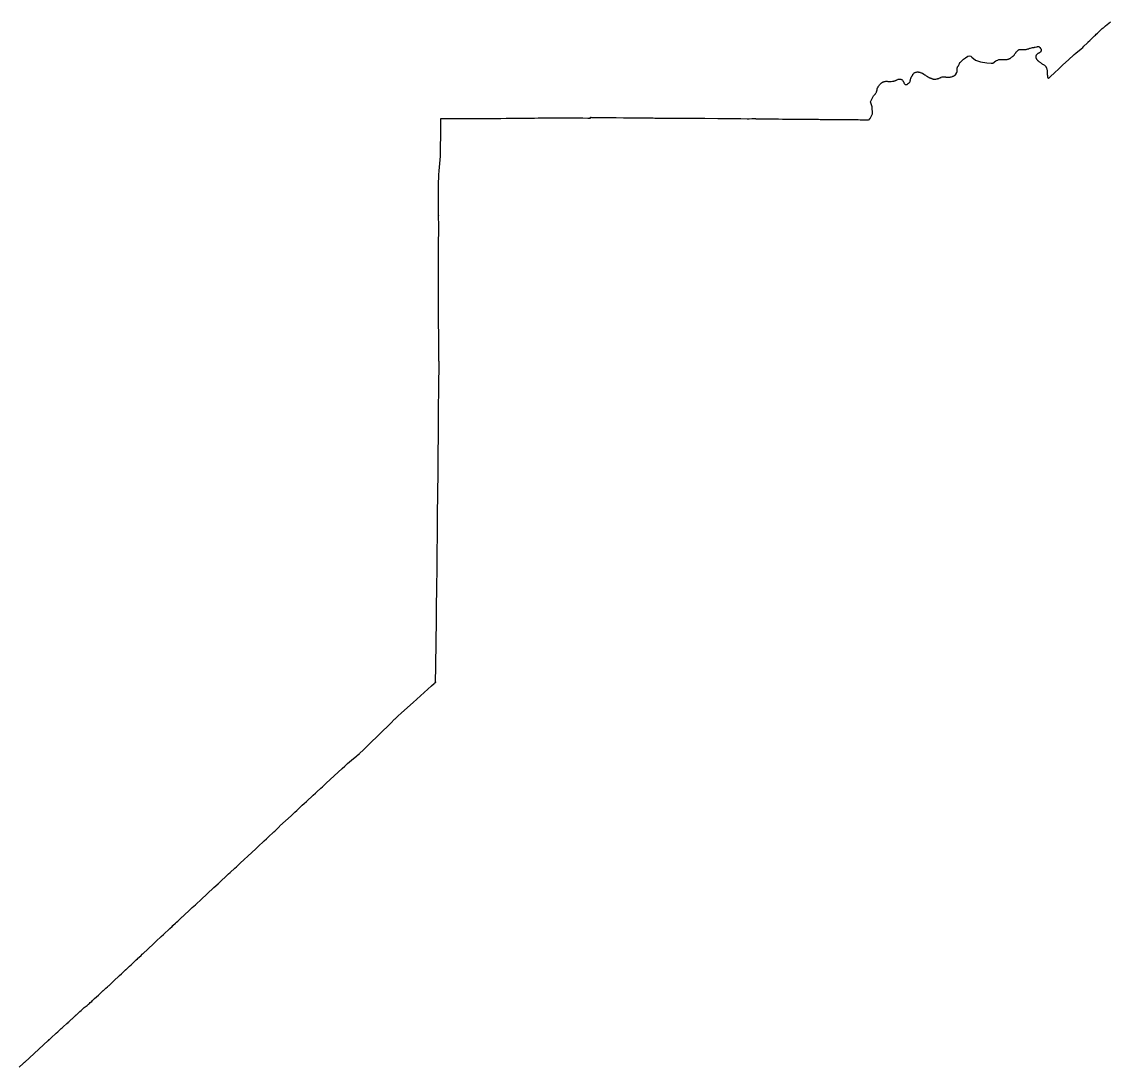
# Model space of a CAD drawing. Header units: metres. Extents: x 5999505 to 6749006, y 1851910 to 2460485.
# Drawn here: x 6219973 to 6374256, y 1896051 to 2044218 of the extents above; entities that cross this region are included whole.
import ezdxf

# ---------------------------------------------------------------- set-up
doc = ezdxf.new("R2010")
doc.units = ezdxf.units.M
doc.layers.add('COUNTY_BOUNDARY', color=40, linetype='Continuous')

msp = doc.modelspace()

# ---------------------------------------------------------------- linework, layer by layer
at = {"layer": 'COUNTY_BOUNDARY'}
msp.add_lwpolyline([(6219596.38, 1896051.3796), (6220175.6079, 1896585.0432), (6220219.862, 1896625.6505), (6220352.032, 1896747.4793), (6220395.994, 1896788.454), (6221062.1342, 1897396.4524), (6223059.7924, 1899220.5475), (6223725.5275, 1899828.9756), (6223761.3939, 1899861.3147), (6223868.1146, 1899959.0699), (6223903.3938, 1899991.7801), (6224143.1077, 1900208.8236), (6224861.054, 1900860.7088), (6225100.4624, 1901078.1281), (6225141.1116, 1901115.1449), (6225220.0453, 1901189.2064), (6225577.0533, 1901525.7411), (6225696.0543, 1901637.9204), (6225863.1439, 1901791.3986), (6226363.5149, 1902251.8497), (6226530.306, 1902405.6993), (6226569.4391, 1902439.8232), (6226685.96, 1902542.9344), (6226724.8017, 1902577.4262), (6226788.1364, 1902633.1089), (6226828.1772, 1902669.0427), (6226976.3955, 1902802.7266), (6227038.8554, 1902859.5123), (6227094.6999, 1902906.9102), (6227173.8462, 1902974.7855), (6227258.4543, 1903054.6108), (6227311.9763, 1903105.6773), (6227337.9811, 1903129.7632), (6227415.7164, 1903203.4809), (6227441.4298, 1903227.9344), (6227464.1399, 1903248.4187), (6227531.9913, 1903311.331), (6227554.41, 1903332.1828), (6227587.5814, 1903362.3737), (6227685.9265, 1903454.0527), (6227718.8063, 1903484.6111), (6227809.0664, 1903567.6481), (6228079.5606, 1903817.8561), (6228169.5273, 1903901.2617), (6228223.62, 1903950.8671), (6228384.715, 1904099.6973), (6228438.5158, 1904149.6705), (6228463.6149, 1904172.3116), (6228524.295, 1904229.1215), (6228538.0375, 1904241.3384), (6228562.5537, 1904264.7149), (6228574.2057, 1904275.1359), (6228609.1744, 1904307.4914), (6228620.5349, 1904318.2799), (6228739.7864, 1904428.6482), (6228826.1679, 1904509.1856), (6229119.8094, 1904717.9928), (6229248.5984, 1904810.0485), (6229263.8012, 1904820.7924), (6229293.3841, 1904847.7507), (6229424.2735, 1904967.8155), (6229467.6102, 1905008.0832), (6229571.011, 1905103.3499), (6229678.6043, 1905203.3009), (6229880.9215, 1905389.8839), (6229984.0279, 1905485.5196), (6230293.6091, 1905769.8776), (6230831.4796, 1906264.1898), (6231222.3156, 1906622.9717), (6231531.5763, 1906907.3466), (6231551.8908, 1906925.6776), (6231612.8375, 1906981.0343), (6231632.8603, 1906999.7327), (6231673.7926, 1907037.1193), (6231795.6981, 1907148.9258), (6231836.3385, 1907186.6801), (6231908.026, 1907250.6504), (6232122.2041, 1907442.9363), (6232175.6795, 1907491.4639), (6232192.7249, 1907508.3769), (6232210.9652, 1907526.3683), (6232265.3903, 1907580.346), (6232274.0671, 1907589.347), (6232283.6305, 1907598.3374), (6232346.0862, 1907656.591), (6232533.4514, 1907831.3519), (6232595.6145, 1907889.9732), (6232970.9489, 1908241.3131), (6233816.324, 1909033.5646), (6234096.0098, 1909295.3725), (6234471.0159, 1909647.0996), (6234509.2599, 1909682.701), (6234623.9954, 1909789.8691), (6234661.9475, 1909825.8381), (6234682.8572, 1909844.8924), (6234744.7076, 1909902.7939), (6234765.3301, 1909922.5798), (6234845.7002, 1909997.3791), (6235085.9301, 1910222.5166), (6235166.0073, 1910297.6841), (6235243.091, 1910369.61), (6235474.3484, 1910586.1163), (6235551.1392, 1910658.4102), (6235714.868, 1910811.6197), (6236206.0522, 1911271.9819), (6236369.4824, 1911425.5626), (6236382.3275, 1911437.4293), (6236874.0891, 1911898.5244), (6237047.9719, 1912062.183), (6237089.1978, 1912100.6659), (6237136.4044, 1912145.2697), (6238652.3918, 1913558.0077), (6238730.3486, 1913630.2967), (6238963.6381, 1913848.2642), (6239041.3017, 1913920.9214), (6239183.7733, 1914053.2767), (6239610.3104, 1914451.8126), (6239752.4851, 1914584.5381), (6240057.1342, 1914868.328), (6240970.4663, 1915720.8164), (6241274.7998, 1916004.9866), (6241401.7219, 1916122.9659), (6241781.6079, 1916478.0089), (6241908.2343, 1916596.3578), (6242071.5871, 1916748.5154), (6242561.639, 1917205.3572), (6242724.6933, 1917357.8858), (6242805.9203, 1917433.7897), (6242979.0992, 1917593.4872), (6243743.162, 1918298.8387), (6243997.547, 1918534.0852), (6244146.2297, 1918671.128), (6244591.974, 1919082.2645), (6244740.3597, 1919219.6778), (6245359.842, 1919791.621), (6247217.2578, 1921507.9058), (6247787.3953, 1922034.9403), (6247824.4085, 1922069.1165), (6247836.054, 1922080.2735), (6247844.1147, 1922087.8295), (6247899.0409, 1922138.9185), (6248128.5855, 1922351.5403), (6249005.8553, 1923165.726), (6249298.0732, 1923437.3722), (6249518.3477, 1923641.7337), (6250178.5614, 1924254.8346), (6250398.5319, 1924459.5701), (6250947.3843, 1924969.0615), (6252593.836, 1926498.692), (6253142.3189, 1927008.593), (6253444.2994, 1927288.9122), (6254349.6186, 1928130.2597), (6254651.284, 1928410.9591), (6254916.5304, 1928656.7416), (6255711.3721, 1929395.5701), (6255833.1031, 1929508.9356), (6255971.9495, 1929648.3296), (6256503.1182, 1930179.9608), (6256566.7186, 1930244.079), (6258142.9631, 1931700.5125), (6258690.0222, 1932206.5294), (6258952.1913, 1932447.2851), (6259738.0961, 1933171.0291), (6259999.9558, 1933412.1615), (6260319.9722, 1933707.2871), (6261279.6935, 1934593.4169), (6261599.3918, 1934888.9242), (6261795.9128, 1935069.9665), (6262385.1773, 1935614.1976), (6262581.4011, 1935795.9766), (6263139.0239, 1936310.704), (6264811.1813, 1937854.9577), (6265368.4322, 1938370.096), (6265770.9186, 1938741.2365), (6266140.6115, 1939083.2358), (6267011.6515, 1939795.3688), (6267430.3336, 1940137.9678), (6267528.5942, 1940217.7688), (6267818.3269, 1940454.6785), (6267822.2025, 1940458.279), (6267914.0754, 1940548.7055), (6268362.3764, 1940988.2145), (6269706.3109, 1942306.793), (6270154.2653, 1942746.6973), (6270686.8943, 1943269.1087), (6272284.074, 1944836.4086), (6272816.3335, 1945359.2269), (6272906.9755, 1945447.8614), (6273178.6105, 1945714.4979), (6273210.8175, 1945746.5714), (6273270.9952, 1945800.5675), (6273814.6626, 1946287.6108), (6275445.5673, 1947750.2588), (6275988.8722, 1948238.0748), (6278068.9563, 1950102.9993), (6278444.5113, 1950441.093), (6278585.0763, 1950567.1083), (6278671.8787, 1950570.2462), (6278669.033, 1950580.8323), (6278640.7012, 1950640.0924), (6278636.4163, 1950654.3332), (6278631.1836, 1950691.8834), (6278626.9458, 1950888.1522), (6278632.2087, 1951296.9352), (6278649.9905, 1952161.3919), (6278656.3606, 1952740.1781), (6278662.2269, 1953032.093), (6278677.6861, 1953604.9635), (6278686.4238, 1954184.4546), (6278702.8524, 1955061.3028), (6278710.4486, 1955674.2985), (6278716.3448, 1955910.1484), (6278734.744, 1957073.1259), (6278752.5386, 1958559.7559), (6278751.9232, 1958734.5092), (6278760.9629, 1959639.8284), (6278774.1318, 1960574.595), (6278780.3634, 1960932.7646), (6278781.4746, 1961103.1323), (6278780.2812, 1961220.0064), (6278778.7275, 1961330.331), (6278804.4001, 1963871.9203), (6278846.1385, 1966988.5605), (6278858.6209, 1967972.8465), (6278861.8206, 1969268.1299), (6278871.7733, 1969999.0577), (6278876.9095, 1970483.9306), (6278885.0101, 1970911.253), (6278896.5286, 1972271.6206), (6278899.1943, 1973129.3133), (6278909.1029, 1973619.5997), (6278918.0338, 1974248.2379), (6278920.9285, 1974922.0794), (6278922.7443, 1975428.8295), (6278946.6405, 1976227.3333), (6278944.18, 1976955.4729), (6278940.4002, 1977315.1997), (6278938.3916, 1977527.4653), (6278938.3222, 1977550.0378), (6278933.9159, 1977699.3453), (6278935.0063, 1977808.5518), (6278946.1188, 1978330.8635), (6278949.3535, 1978389.0806), (6278950.82, 1978417.8266), (6278951.7882, 1978426.19), (6278961.8326, 1978516.7403), (6278968.7994, 1978742.0224), (6278973.9937, 1978966.9584), (6278976.4224, 1979416.9095), (6278990.0281, 1980927.2496), (6279002.7017, 1981635.5798), (6279002.2622, 1981857.2954), (6279002.25, 1981944.6695), (6279012.3627, 1982573.6605), (6279012.4573, 1982848.8874), (6279011.6416, 1982885.3014), (6279002.0405, 1982957.1166), (6278995.9691, 1983057.6574), (6279019.9909, 1985492.966), (6279039.4617, 1987502.0089), (6279037.3092, 1987699.7141), (6279036.6243, 1987778.7216), (6279042.9057, 1988024.0341), (6279038.1017, 1988133.2996), (6279103.8668, 1993420.9569), (6279123.211, 1994886.0999), (6279127.9689, 1995333.1166), (6279129.399, 1995712.4518), (6279122.056, 1996039.4499), (6279121.8886, 1996052.1937), (6279118.0654, 1996082.4488), (6279112.5947, 1996095.2455), (6279104.4465, 1996105.5204), (6279098.5938, 1996109.5834), (6279111.9715, 1998658.9547), (6279111.8187, 1998673.1546), (6279111.5605, 1998676.7978), (6279099.2633, 1999481.1271), (6279062.3899, 2001895.208), (6279049.8064, 2002699.9048), (6279046.2207, 2002930.7544), (6279035.4716, 2003624.0308), (6279031.8899, 2003855.2444), (6279030.0137, 2003991.7852), (6279023.5016, 2004401.4173), (6279021.3344, 2004538.3254), (6279026.8476, 2004677.3412), (6279039.5936, 2005009.6002), (6279042.8084, 2005095.4861), (6279047.7357, 2005234.8715), (6279044.5722, 2005242.5486), (6279034.496, 2005265.9489), (6279031.0416, 2005273.9928), (6279031.6345, 2005333.3286), (6279033.4167, 2005511.6999), (6279034.0132, 2005571.3996), (6279044.3766, 2005576.7571), (6279047.2371, 2006659.0779), (6279054.9468, 2009906.7783), (6279057.5193, 2010989.4672), (6279058.3098, 2011304.3711), (6279060.6893, 2012249.8116), (6279061.484, 2012565.0798), (6279062.803, 2013050.7228), (6279066.4706, 2014508.0194), (6279066.8495, 2014604.8558), (6279067.4997, 2014994.0297), (6279068.1736, 2015179.3298), (6279069.3195, 2015735.9667), (6279069.7028, 2015921.6338), (6279066.5332, 2015928.5825), (6279061.1186, 2016093.9202), (6279044.9114, 2016564.0843), (6279043.9923, 2016589.9417), (6279037.9929, 2016755.6493), (6279042.8851, 2016744.3144), (6279057.5731, 2016711.4022), (6279062.4691, 2016700.4315), (6279058.4539, 2017565.4795), (6279045.5405, 2020161.7257), (6279041.2375, 2021027.1415), (6279047.5144, 2021331.0696), (6279066.6384, 2022242.8513), (6279072.6241, 2022547.1465), (6279123.1838, 2023069.797), (6279274.2642, 2024637.7549), (6279324.5266, 2025160.7731), (6279328.2255, 2025737.4092), (6279328.6111, 2025805.4847), (6279343.2845, 2027038.7783), (6279349.635, 2027468.3075), (6279351.2273, 2027598.2614), (6279353.4636, 2027851.6259), (6279355.398, 2028045.2874), (6279359.1796, 2028453.3628), (6279359.7071, 2028535.6354), (6279363.9135, 2029398.7836), (6279371.711, 2029973.195), (6279371.7477, 2030006.3245), (6279371.0704, 2030262.6307), (6279372.1436, 2030458.485), (6279378.4073, 2030496.2851), (6279419.6097, 2030496.2377), (6279542.6251, 2030495.7375), (6279583.5369, 2030496.0572), (6279592.9537, 2030495.9632), (6279620.3215, 2030495.6901), (6279629.4477, 2030495.9631), (6280351.0814, 2030495.324), (6282515.6908, 2030493.8843), (6283237.0329, 2030493.6858), (6283246.45, 2030493.5931), (6283273.8178, 2030493.3235), (6283282.9439, 2030493.5976), (6283292.0665, 2030493.5078), (6283318.5514, 2030493.2469), (6283327.3833, 2030493.524), (6283599.6117, 2030493.0285), (6284415.4239, 2030492.6589), (6284571.9974, 2030492.9436), (6284687.3719, 2030493.6332), (6284695.0231, 2030493.5582), (6284717.3918, 2030493.703), (6284724.7524, 2030493.9949), (6284749.4716, 2030493.7527), (6284823.0553, 2030494.488), (6284847.4838, 2030494.6128), (6285607.7163, 2030498.8268), (6285791.9624, 2030499.9401), (6287887.4143, 2030530.1681), (6288647.1229, 2030541.386), (6288655.0683, 2030541.3092), (6288678.6176, 2030541.8099), (6288686.2723, 2030542.1), (6288693.0406, 2030542.0346), (6288713.3493, 2030542.2025), (6288719.8269, 2030542.504), (6288820.2001, 2030544.0831), (6288827.557, 2030544.0121), (6289149.8428, 2030546.3636), (6289257.2749, 2030547.5124), (6289323.2001, 2030547.6051), (6289520.1063, 2030549.3488), (6289539.8263, 2030549.523), (6289562.7834, 2030549.6662), (6289585.7407, 2030549.8093), (6289608.109, 2030549.958), (6289630.7753, 2030550.4679), (6289667.8578, 2030550.475), (6289914.2096, 2030552.474), (6289996.327, 2030553.1407), (6290523.4711, 2030557.9079), (6292104.6182, 2030573.3638), (6292631.4705, 2030578.5374), (6292641.185, 2030578.809), (6292648.2477, 2030578.7418), (6293179.5413, 2030586.7957), (6294772.8423, 2030612.115), (6295303.8434, 2030620.5759), (6295810.895, 2030617.2578), (6297331.1807, 2030608.8226), (6297837.9413, 2030605.9076), (6297898.5625, 2030605.3418), (6298080.4319, 2030604.373), (6298140.7619, 2030604.1745), (6298312.6126, 2030601.8445), (6298828.1745, 2030595.9529), (6298999.7344, 2030593.9939), (6299304.5947, 2030590.0701), (6299501.1679, 2030587.8819), (6300203.2949, 2030579.557), (6300218.5938, 2030579.0515), (6300268.9052, 2030577.494), (6300398.9923, 2030578.1116), (6300493.4313, 2030574.6901), (6300523.1668, 2030575.8715), (6300536.1185, 2030576.1159), (6300571.1575, 2030577.9767), (6300574.9729, 2030576.8493), (6300587.6034, 2030574.1841), (6300589.2597, 2030594.1921), (6300593.0583, 2030654.9549), (6300594.1293, 2030675.3324), (6300622.9618, 2030674.3379), (6300709.4653, 2030672.0827), (6300738.0067, 2030671.4551), (6301177.2932, 2030660.1217), (6301706.6147, 2030646.5104), (6302495.2844, 2030640.3592), (6302934.3542, 2030637.4286), (6302991.738, 2030636.9033), (6303163.5983, 2030635.6949), (6303220.6912, 2030635.5368), (6303233.0508, 2030635.4238), (6303269.8354, 2030635.0874), (6303281.9041, 2030635.3411), (6303779.2437, 2030632.2548), (6304212.4314, 2030629.7615), (6305270.321, 2030616.504), (6305767.3403, 2030610.5429), (6305779.4024, 2030610.0697), (6305815.0096, 2030609.7473), (6305826.7807, 2030609.6407), (6305833.8435, 2030609.5768), (6305854.1484, 2030609.393), (6305860.9169, 2030609.3317), (6305947.434, 2030608.5488), (6306388.8552, 2030605.2863), (6307969.1487, 2030594.333), (6307972.6801, 2030594.3013), (6308500.3275, 2030590.662), (6308667.1661, 2030587.3478), (6308741.6147, 2030586.3174), (6309088.0073, 2030586.4961), (6309167.7498, 2030585.0553), (6309334.595, 2030582.473), (6309488.1974, 2030580.0099), (6309698.3108, 2030578.1359), (6309761.2861, 2030577.5745), (6310202.0898, 2030571.1004), (6310789.479, 2030567.3366), (6311039.0321, 2030565.8505), (6311152.885, 2030561.2005), (6311708.5183, 2030560.6496), (6313374.8416, 2030560.5236), (6313930.1835, 2030560.383), (6314373.3963, 2030560.1418), (6314727.4398, 2030560.3228), (6315702.9611, 2030551.088), (6316145.848, 2030547.237), (6316154.9706, 2030547.1578), (6316182.3383, 2030546.92), (6316191.4609, 2030546.8408), (6316587.8044, 2030537.9402), (6316808.2179, 2030536.0297), (6318657.7496, 2030520.0662), (6319274.2637, 2030515.136), (6319713.6196, 2030511.3712), (6321031.6879, 2030500.1179), (6321471.0441, 2030496.3805), (6321875.9575, 2030491.486), (6322790.5536, 2030481.5564), (6323089.8708, 2030483.3968), (6323478.072, 2030485.9473), (6323494.2604, 2030486.1749), (6323573.139, 2030486.9667), (6323809.7842, 2030490.435), (6323857.175, 2030491.4923), (6323888.3624, 2030490.5018), (6323911.0157, 2030489.5832), (6323946.3197, 2030488.1938), (6323978.6842, 2030487.1935), (6324001.046, 2030486.6414), (6324030.759, 2030485.2995), (6324119.3182, 2030482.3708), (6324148.7398, 2030481.3951), (6324166.9788, 2030480.5138), (6324179.9272, 2030480.405), (6324205.2351, 2030480.1923), (6324213.769, 2030480.1206), (6324280.8736, 2030480.649), (6324305.8932, 2030481.1672), (6324321.1956, 2030481.0387), (6324365.935, 2030481.7551), (6324380.9462, 2030481.9931), (6324404.1941, 2030481.798), (6324436.2766, 2030482.2567), (6324473.9381, 2030481.2125), (6324496.8917, 2030481.0199), (6324949.7484, 2030472.8546), (6325136.6026, 2030469.834), (6325266.9797, 2030470.1993), (6325696.6007, 2030463.6964), (6326307.5216, 2030458.6022), (6326440.8324, 2030457.8567), (6326760.0665, 2030448.2843), (6327221.7585, 2030440.8102), (6327815.0321, 2030436.9872), (6328354.4558, 2030433.9851), (6328827.9311, 2030427.8962), (6329583.0611, 2030423.1413), (6330979.3935, 2030409.5249), (6330995.2846, 2030409.3952), (6332034.0874, 2030400.9358), (6332252.1446, 2030398.8008), (6332905.1399, 2030392.4157), (6333122.9059, 2030390.6539), (6333437.4838, 2030387.3837), (6334381.2268, 2030378.6862), (6334695.5134, 2030375.7965), (6334854.7152, 2030374.1543), (6335109.8519, 2030371.7439), (6335332.0294, 2030369.5997), (6335490.9402, 2030368.3276), (6335692.5181, 2030366.3508), (6335856.7257, 2030365.0384), (6336953.2174, 2030357.3913), (6337318.7175, 2030355.2156), (6337328.426, 2030354.7745), (6337356.9679, 2030354.1839), (6337366.385, 2030354.1092), (6337393.1613, 2030353.5327), (6337658.0126, 2030351.4322), (6338532.9039, 2030344.5113), (6338824.2401, 2030342.2127), (6338994.0393, 2030340.8744), (6339067.3175, 2030340.6611), (6339712.9974, 2030339.5874), (6339796.5497, 2030336.0191), (6339813.6152, 2030335.5211), (6339911.8044, 2030322.0084), (6340009.3279, 2030298.6721), (6340036.0418, 2030290.0894), (6340079.1861, 2030350.1841), (6340149.1178, 2030448.659), (6340173.7453, 2030474.3137), (6340195.1501, 2030501.8142), (6340215.9094, 2030522.0385), (6340239.3397, 2030545.1544), (6340256.5078, 2030557.7619), (6340268.3701, 2030569.3189), (6340272.2241, 2030572.929), (6340289.8033, 2030600.4597), (6340296.6884, 2030615.3319), (6340465.2409, 2030981.3436), (6340556.846, 2031179.7648), (6340534.0496, 2032177.8178), (6340269.1861, 2032889.799), (6340723.73, 2033742.1353), (6340740.0612, 2033760.9384), (6340796.3999, 2033815.8343), (6340813.914, 2033835.3564), (6340842.0803, 2033862.4404), (6340904.6946, 2033929.6656), (6340942.0589, 2033966.5073), (6340976.5009, 2034005.9203), (6340991.9663, 2034026.9146), (6341005.969, 2034049.0126), (6341045.8036, 2034100.7617), (6341091.736, 2034179.7669), (6341120.1491, 2034238.5221), (6341133.9681, 2034274.8198), (6341181.7272, 2034437.1797), (6341189.6758, 2034475.3437), (6341193.5973, 2034487.6909), (6341199.7235, 2034518.5877), (6341211.0645, 2034576.748), (6341228.1534, 2034692.7485), (6341239.3694, 2034734.8914), (6341241.1972, 2034742.8863), (6341261.1022, 2034804.9845), (6341266.7836, 2034816.5899), (6341274.6267, 2034841.2846), (6341291.9674, 2034876.4626), (6341311.0652, 2034910.535), (6341340.9424, 2034968.5508), (6341385.2879, 2035033.0069), (6341412.7061, 2035077.572), (6341450.1962, 2035130.7958), (6341484.9303, 2035170.2073), (6341559.216, 2035263.1907), (6341574.669, 2035282.7294), (6341601.3764, 2035311.6458), (6341696.2743, 2035406.6534), (6341841.8808, 2035552.2345), (6341861.7298, 2035569.5548), (6341914.1191, 2035609.1934), (6341936.2961, 2035623.2192), (6341988.5862, 2035650.1166), (6342034.3917, 2035675.6086), (6342083.7079, 2035698.5248), (6342094.9253, 2035703.1702), (6342120.5935, 2035712.0723), (6342158.6698, 2035727.4308), (6342197.3147, 2035740.2366), (6342342.9492, 2035776.2394), (6342438.0762, 2035787.515), (6342465.1475, 2035787.6692), (6342498.9999, 2035789.591), (6342517.8303, 2035789.4449), (6342630.1752, 2035782.3849), (6342734.5535, 2035772.4744), (6342769.2605, 2035770.7494), (6342861.3353, 2035767.8519), (6342913.9758, 2035764.1679), (6342940.1615, 2035763.9652), (6342992.8076, 2035761.0094), (6343032.5251, 2035760.3379), (6343138.182, 2035763.5252), (6343217.3671, 2035768.0098), (6343401.9655, 2035782.2376), (6343428.1824, 2035786.0397), (6343504.8375, 2035805.8349), (6343543.4481, 2035814.2741), (6343569.6647, 2035818.0765), (6343608.281, 2035827.2439), (6343735.3742, 2035863.0329), (6343822.1194, 2035894.0369), (6343846.6183, 2035904.0414), (6343894.1676, 2035926.9744), (6343951.2045, 2035959.2998), (6343975.1234, 2035970.4013), (6343997.5936, 2035984.4262), (6344009.9844, 2035988.6997), (6344136.4599, 2036059.0804), (6344174.218, 2036071.5316), (6344225.7961, 2036082.7846), (6344274.9756, 2036088.2309), (6344304.7226, 2036092.0067), (6344397.3988, 2036090.93), (6344450.0333, 2036086.5207), (6344527.2786, 2036068.4523), (6344566.3594, 2036061.5991), (6344604.2298, 2036050.3864), (6344617.1588, 2036048.1028), (6344668.2468, 2036033.8764), (6344679.6737, 2036027.5997), (6344704.0159, 2036017.2192), (6344750.9094, 2035993.1955), (6344770.488, 2035975.5708), (6344795.5619, 2035945.5256), (6344845.584, 2035869.0545), (6344858.3566, 2035846.3848), (6344863.2661, 2035834.3334), (6344876.333, 2035811.6618), (6344898.4482, 2035779.4552), (6344939.4253, 2035712.8829), (6344954.5629, 2035691.6517), (6344982.1737, 2035647.0251), (6344998.1995, 2035626.5153), (6345000.7192, 2035609.7495), (6345006.7053, 2035584.5837), (6345015.0481, 2035559.7641), (6345049.525, 2035489.601), (6345068.3874, 2035455.2354), (6345082.9339, 2035433.6446), (6345100.4369, 2035413.8516), (6345131.1439, 2035389.2247), (6345152.8022, 2035374.1325), (6345198.2064, 2035347.5726), (6345235.1704, 2035333.0911), (6345260.718, 2035326.3427), (6345326.5829, 2035320.3774), (6345353.0607, 2035319.8108), (6345392.5289, 2035324.9693), (6345431.1452, 2035334.1394), (6345455.061, 2035344.8779), (6345478.1111, 2035357.8077), (6345499.1235, 2035373.6651), (6345548.5936, 2035416.9735), (6345574.1254, 2035446.6306), (6345609.902, 2035469.2924), (6345656.2903, 2035494.4217), (6345711.8802, 2035530.0382), (6345763.6811, 2035570.4167), (6345782.9418, 2035588.1082), (6345833.4217, 2035648.1555), (6345840.8605, 2035659.0203), (6345874.9415, 2035729.3867), (6345900.8088, 2035803.0922), (6345920.5115, 2035878.6652), (6345938.4515, 2035954.6157), (6345948.5498, 2036005.5064), (6345965.801, 2036068.3563), (6345996.7784, 2036194.8108), (6346012.1613, 2036244.2049), (6346030.1895, 2036293.2148), (6346046.3493, 2036328.7687), (6346055.0706, 2036353.4579), (6346094.2433, 2036435.7997), (6346120.4785, 2036480.7423), (6346142.5005, 2036513.3391), (6346162.7653, 2036547.0417), (6346213.0732, 2036623.4738), (6346230.1126, 2036658.6572), (6346262.3205, 2036715.2041), (6346273.0953, 2036739.1497), (6346298.159, 2036784.8294), (6346312.1561, 2036806.9302), (6346336.8364, 2036840.9631), (6346353.4676, 2036861.2235), (6346427.8831, 2036935.2879), (6346458.6695, 2036959.8092), (6346513.6697, 2036995.7957), (6346545.0389, 2037019.5844), (6346580.1939, 2037038.2477), (6346586.9775, 2037040.3805), (6346679.9054, 2037072.8022), (6346730.623, 2037087.3428), (6346782.7726, 2037096.7754), (6346874.6515, 2037107.3626), (6346914.3807, 2037108.5167), (6346954.0824, 2037106.0308), (6346993.4704, 2037100.9988), (6347019.938, 2037099.3414), (6347059.0235, 2037093.2198), (6347151.0334, 2037082.3274), (6347255.3477, 2037064.4253), (6347318.7643, 2037046.4693), (6347469.9235, 2036997.9961), (6347519.2128, 2036979.4197), (6347606.6667, 2036949.6326), (6347618.3853, 2036942.9908), (6347643.0302, 2036933.7027), (6347677.3067, 2036914.1482), (6347710.6896, 2036893.1444), (6347829.522, 2036810.6964), (6347954.1651, 2036718.3757), (6347977.5729, 2036701.0881), (6348073.5571, 2036631.92), (6348172.5172, 2036567.0987), (6348248.6253, 2036515.192), (6348293.434, 2036487.5495), (6348303.6711, 2036479.4628), (6348337.9457, 2036459.5451), (6348384.5446, 2036435.1658), (6348498.2087, 2036369.1423), (6348556.2331, 2036338.124), (6348601.9359, 2036311.9315), (6348650.9247, 2036292.2673), (6348685.5024, 2036273.4397), (6348722.4721, 2036259.6912), (6348757.9409, 2036241.9491), (6348855.622, 2036202.2596), (6348940.3769, 2036165.2159), (6348961.5086, 2036158.1397), (6349002.8894, 2036143.9943), (6349091.557, 2036118.5712), (6349143.2521, 2036106.5327), (6349195.2548, 2036096.312), (6349233.4323, 2036086.5596), (6349273.119, 2036081.8927), (6349338.9884, 2036076.6648), (6349377.768, 2036068.7284), (6349402.4142, 2036059.4419), (6349423.6308, 2036063.6511), (6349431.8798, 2036065.0455), (6349438.6606, 2036066.8146), (6349456.0358, 2036068.8687), (6349463.9906, 2036070.2651), (6349478.127, 2036071.9793), (6349504.062, 2036077.6092), (6349517.0184, 2036078.9683), (6349672.8874, 2036108.0149), (6349710.3513, 2036120.8399), (6349761.6491, 2036134.2893), (6349786.1402, 2036143.571), (6349836.5746, 2036159.5753), (6349874.9048, 2036170.2097), (6349924.1785, 2036188.4071), (6349948.0972, 2036199.8775), (6349972.8826, 2036209.1574), (6350021.2925, 2036229.9099), (6350083.5414, 2036252.015), (6350169.1287, 2036286.6875), (6350217.5437, 2036308.1684), (6350275.153, 2036339.4102), (6350291.0817, 2036344.752), (6350300.2296, 2036348.3239), (6350312.0419, 2036354.0605), (6350410.8874, 2036391.1829), (6350423.563, 2036394.3648), (6350528.1405, 2036411.0578), (6350593.8049, 2036417.8482), (6350673.2542, 2036418.7109), (6350752.6651, 2036414.4777), (6350857.9156, 2036403.1346), (6350896.6952, 2036395.2001), (6350975.1667, 2036383.3293), (6351106.8859, 2036370.3337), (6351127.1409, 2036363.9937), (6351153.2935, 2036359.4303), (6351192.6887, 2036355.1322), (6351245.6313, 2036352.5537), (6351430.4969, 2036364.2835), (6351509.4118, 2036372.4338), (6351588.0542, 2036383.4988), (6351678.2438, 2036404.3074), (6351779.9648, 2036432.6761), (6351877.9415, 2036471.9944), (6351901.8622, 2036483.8305), (6351929.2836, 2036491.6364), (6351980.5689, 2036503.6334), (6352042.2408, 2036527.5677), (6352102.4659, 2036554.7889), (6352125.2175, 2036567.7262), (6352161.2359, 2036584.2055), (6352183.9902, 2036597.5068), (6352238.9838, 2036633.5046), (6352269.4766, 2036658.7625), (6352286.6865, 2036678.2939), (6352323.1553, 2036715.8854), (6352401.315, 2036820.8823), (6352429.0058, 2036865.0916), (6352440.9465, 2036888.3029), (6352506.7266, 2037030.161), (6352521.1183, 2037066.4598), (6352545.793, 2037140.5444), (6352566.6483, 2037215.3852), (6352576.2455, 2037279.7518), (6352578.2019, 2037305.5854), (6352577.4165, 2037318.6969), (6352568.5762, 2037356.6242), (6352558.6562, 2037407.665), (6352550.6894, 2037523.8574), (6352550.0923, 2037562.4515), (6352559.4896, 2037639.5615), (6352568.5959, 2037677.3558), (6352594.4415, 2037750.7036), (6352604.3305, 2037775.022), (6352629.0886, 2037820.7098), (6352705.7788, 2037926.4464), (6352732.2936, 2037971.029), (6352754.6009, 2038003.6289), (6352766.8327, 2038026.4741), (6352776.7188, 2038050.4284), (6352796.0947, 2038084.5064), (6352832.6139, 2038169.0611), (6352842.4918, 2038191.9236), (6352851.5007, 2038216.6127), (6352858.7442, 2038241.3148), (6352874.6031, 2038277.239), (6352885.3395, 2038296.8186), (6352899.0689, 2038323.2932), (6352931.2616, 2038379.8477), (6352960.1239, 2038423.6851), (6353025.4517, 2038505.1148), (6353060.1624, 2038544.1766), (6353123.0287, 2038611.0625), (6353160.3709, 2038647.9205), (6353215.753, 2038697.3873), (6353247.1198, 2038721.9117), (6353465.5264, 2038895.7755), (6353721.4295, 2039127.978), (6354055.3086, 2039322.476), (6354314.6887, 2039388.2854), (6354493.1101, 2039326.5436), (6354660.6543, 2039185.5185), (6355146.7619, 2038794.6075), (6355855.5307, 2038555.7126), (6356760.6518, 2038411.8857), (6357366.6375, 2038359.0781), (6357516.4408, 2038366.0047), (6357614.4658, 2038373.3057), (6358019.7045, 2038674.3672), (6358145.6159, 2038713.87), (6358329.4344, 2038787.1776), (6358389.9374, 2038813.6821), (6358472.0287, 2038855.6858), (6358495.9341, 2038866.0716), (6358533.3879, 2038878.5442), (6358623.1289, 2038879.7192), (6358649.6009, 2038878.8009), (6358860.2644, 2038880.5646), (6359255.8432, 2038862.8018), (6359374.3552, 2038855.4), (6359426.984, 2038850.6545), (6359505.8348, 2038851.1823), (6359571.7544, 2038853.6231), (6359610.9286, 2038859.896), (6359661.9196, 2038873.0013), (6359724.1527, 2038894.7639), (6359778.3875, 2038908.9382), (6359788.1141, 2038911.4173), (6359850.352, 2038933.908), (6359898.7446, 2038953.9494), (6359934.4636, 2038970.8047), (6359979.326, 2038990.8715), (6360013.5923, 2039010.2858), (6360060.8339, 2039033.9762), (6360127.0386, 2039076.4624), (6360158.6853, 2039099.9002), (6360280.0237, 2039200.242), (6360332.6718, 2039239.5487), (6360381.8179, 2039282.8849), (6360414.9197, 2039304.1284), (6360436.2126, 2039319.631), (6360447.73, 2039325.7377), (6360503.2907, 2039361.0194), (6360524.8753, 2039376.1561), (6360544.999, 2039392.7593), (6360638.3276, 2039484.9288), (6360686.1368, 2039547.2058), (6360709.0167, 2039579.0799), (6360757.2282, 2039656.6447), (6360810.2345, 2039746.553), (6360865.5834, 2039834.9888), (6360877.5059, 2039856.7472), (6360912.571, 2039906.0093), (6360938.1265, 2039941.8691), (6360954.1594, 2039962.5065), (6361097.3438, 2040115.8482), (6361172.8781, 2040188.4869), (6361203.3565, 2040213.3905), (6361235.8762, 2040235.7312), (6361259.4953, 2040247.5773), (6361296.6597, 2040261.1479), (6361334.9747, 2040271.0695), (6361399.4999, 2040284.8101), (6361425.7073, 2040288.265), (6361481.9205, 2040291.5073), (6361531.3678, 2040294.7973), (6361597.2684, 2040295.0586), (6361703.1354, 2040289.2126), (6361901.0305, 2040275.7988), (6361927.2175, 2040276.3417), (6362124.6991, 2040287.6882), (6362164.1443, 2040291.05), (6362321.3858, 2040311.4194), (6362452.4399, 2040331.246), (6362504.2893, 2040341.4379), (6362593.8826, 2040364.1061), (6362682.3272, 2040390.7869), (6362719.7822, 2040403.9934), (6362743.9763, 2040414.0163), (6362882.2615, 2040458.1856), (6362930.9412, 2040477.8662), (6363119.6342, 2040536.6084), (6363235.1521, 2040564.5569), (6363274.0364, 2040571.9292), (6363418.296, 2040587.299), (6363469.5306, 2040593.8565), (6363483.6661, 2040595.9415), (6363573.547, 2040617.8825), (6363611.5743, 2040628.9016), (6363807.1364, 2040660.6602), (6363859.8262, 2040665.0241), (6363873.9951, 2040671.8419), (6363898.7691, 2040680.7696), (6363937.3716, 2040689.965), (6364064.1251, 2040726.2115), (6364103.2982, 2040732.8545), (6364129.7864, 2040734.4896), (6364153.1036, 2040703.3819), (6364218.2714, 2040641.0373), (6364253.9035, 2040604.0191), (6364261.7774, 2040594.1345), (6364280.1856, 2040576.1671), (6364305.5828, 2040547.9577), (6364328.3121, 2040516.8544), (6364337.3704, 2040508.0538), (6364345.5336, 2040497.4391), (6364393.5359, 2040420.2886), (6364401.704, 2040410.4022), (6364430.8217, 2040367.2407), (6364448.2333, 2040332.8979), (6364471.3479, 2040272.6678), (6364479.909, 2040234.7464), (6364482.2873, 2040196.1402), (6364473.9887, 2040145.2307), (6364469.198, 2040133.2502), (6364463.1391, 2040108.1729), (6364454.4379, 2040083.8421), (6364442.4903, 2040058.0776), (6364424.5168, 2040011.9683), (6364413.7612, 2039988.3798), (6364398.0249, 2039967.7387), (6364330.4005, 2039889.2113), (6364300.8018, 2039863.5704), (6364244.9627, 2039829.7393), (6364202.098, 2039800.1866), (6364178.1904, 2039789.0679), (6364167.5465, 2039781.4973), (6364144.5139, 2039769.2806), (6364099.9804, 2039753.5735), (6364027.9101, 2039712.5756), (6364015.8104, 2039707.1992), (6363970.0289, 2039681.3078), (6363947.8659, 2039667.2647), (6363916.2253, 2039644.1868), (6363871.1759, 2039596.811), (6363849.1819, 2039564.9285), (6363778.2145, 2039471.4996), (6363763.9405, 2039449.7562), (6363752.0124, 2039426.9044), (6363726.0004, 2039367.382), (6363718.0835, 2039329.2117), (6363711.9297, 2039290.665), (6363710.2776, 2039264.829), (6363710.6874, 2039239.3423), (6363709.4187, 2039226.2452), (6363709.4425, 2039187.6554), (6363712.9967, 2039149.0408), (6363722.4395, 2039111.113), (6363746.4366, 2039050.8762), (6363774.8565, 2038992.0645), (6363796.6961, 2038959.8748), (6363815.5789, 2038925.5216), (6363853.4539, 2038872.4686), (6363877.6601, 2038842.0827), (6363911.3965, 2038786.1465), (6363927.4344, 2038765.6471), (6363932.9423, 2038753.9587), (6363950.753, 2038734.5393), (6363978.8045, 2038707.0391), (6364032.9728, 2038669.8908), (6364117.2675, 2038607.412), (6364209.1352, 2038533.9592), (6364263.3069, 2038497.1753), (6364357.5441, 2038425.8907), (6364426.981, 2038384.268), (6364509.2334, 2038323.9892), (6364531.4983, 2038310.3637), (6364616.102, 2038249.7047), (6364650.6928, 2038231.6248), (6364674.4492, 2038220.9017), (6364811.0125, 2038143.4987), (6364844.1072, 2038121.7891), (6364926.9267, 2038058.2311), (6364964.0391, 2038021.9314), (6364983.6338, 2038005.0485), (6365027.7589, 2037961.7829), (6365039.4484, 2037950.4159), (6365083.8351, 2037902.4163), (6365097.5079, 2037880.1138), (6365105.3804, 2037869.8656), (6365159.4867, 2037781.0244), (6365167.3592, 2037770.7759), (6365185.3642, 2037736.7938), (6365190.282, 2037724.746), (6365208.5813, 2037690.7617), (6365211.7697, 2037683.8226), (6365219.305, 2037667.3878), (6365237.7998, 2037619.204), (6365260.2339, 2037545.1455), (6365272.5357, 2037494.8204), (6365290.3488, 2037433.1717), (6365302.7699, 2037357.7263), (6365310.4892, 2037283.0417), (6365315.0245, 2037258.2547), (6365318.9949, 2037194.5177), (6365320.867, 2037040.5103), (6365319.3309, 2036988.8253), (6365319.3804, 2036911.2818), (6365325.3169, 2036834.0611), (6365329.7587, 2036795.8048), (6365334.6142, 2036732.4256), (6365348.8603, 2036623.1109), (6365373.1646, 2036436.9108), (6365386.9407, 2036386.9397), (6365393.6477, 2036335.9258), (6365396.5014, 2036323.1641), (6365418.234, 2036274.9581), (6365423.4539, 2036264.0002), (6365435.9487, 2036241.3424), (6365437.9879, 2036238.4158), (6365443.8192, 2036230.7301), (6365483.5891, 2036237.7349), (6365493.6077, 2036239.8496), (6365518.6719, 2036247.6848), (6365555.261, 2036262.7212), (6365590.6882, 2036279.95), (6365597.1963, 2036285.0015), (6365629.7624, 2036313.8996), (6365733.7064, 2036410.3809), (6365837.6499, 2036506.8626), (6366315.6007, 2036950.2473), (6367017.9943, 2037602.5156), (6367065.6669, 2037646.6017), (6367113.3417, 2037691.052), (6367290.4145, 2037855.4776), (6367392.2753, 2037950.1587), (6367494.4297, 2038044.8385), (6368372.6371, 2038859.3926), (6369058.0606, 2039496.1732), (6369074.3425, 2039510.9885), (6369122.6071, 2039556.53), (6369138.597, 2039571.7115), (6369383.5805, 2039775.7331), (6370117.629, 2040388.1809), (6370362.3067, 2040592.577), (6370518.0658, 2040742.9689), (6370984.1571, 2041194.1575), (6371014.361, 2041223.442), (6371138.451, 2041346.3828), (6371148.2249, 2041356.1464), (6371367.5959, 2041561.8141), (6371608.8712, 2041788.0872), (6372045.6967, 2042223.1078), (6372149.3495, 2042326.5315), (6372271.0425, 2042444.3965), (6372430.3332, 2042598.0517), (6372769.0527, 2042926.3452), (6372867.3596, 2043022.8901), (6372907.614, 2043060.1187), (6373018.6142, 2043163.4965), (6373069.8077, 2043209.0252), (6373121.8663, 2043252.0001), (6373278.0438, 2043381.2891), (6373329.81, 2043424.6305), (6373573.8062, 2043622.506), (6374304.9015, 2044217.607)], dxfattribs=at)

doc.saveas('drawing.dxf')
